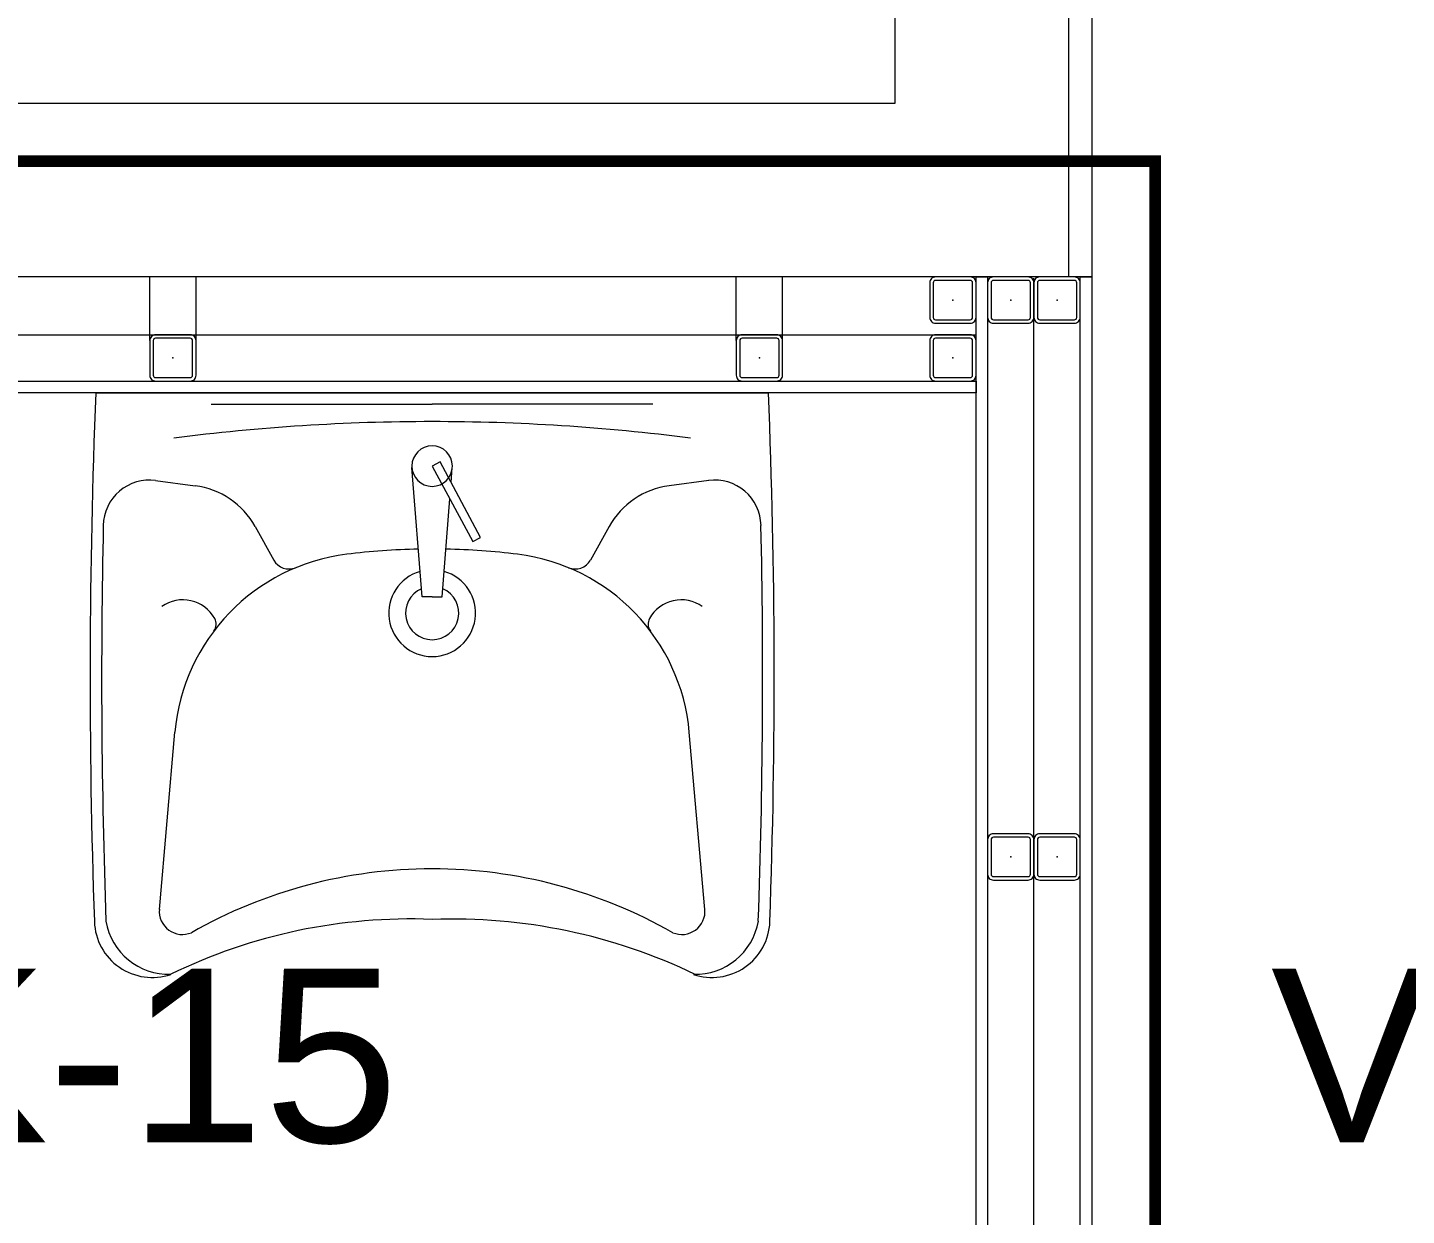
# Model space of a CAD drawing. Extents: x -1073 to 35213, y -1180 to 6950.
# Drawn here: x 3360.9 to 3480, y 3376.4 to 3479 of the extents above; entities that cross this region are included whole.
import ezdxf
from ezdxf.enums import TextEntityAlignment as Align

# ---------------------------------------------------------------- set-up
doc = ezdxf.new("R2010")
doc.units = 0
doc.header["$LTSCALE"] = 25
doc.linetypes.add('HIDDEN2', pattern=[4.7625, 3.175, -1.5875])
doc.layers.get('0').update_dxf_attribs({"color": 9, "lineweight": 9})
for name, color, linetype, lineweight in [('00', 9, 'Continuous', 9), ('05V', 9, 'Continuous', 9), ('06D', 9, 'Continuous', 9), ('10', 9, 'Continuous', 9), ('11', 9, 'Continuous', 9), ('14', 9, 'Continuous', 9), ('21', 9, 'Continuous', 9), ('21_MAHAL', 9, 'Continuous', 9), ('33', 9, 'BATTING', 9)]:
    doc.layers.add(name, color=color, linetype=linetype, lineweight=lineweight)
doc.styles.add('Arial', font='arial.ttf', dxfattribs={"height": 2.5})
doc.styles.add('MuuM_TEXT-STANDART', font='ARIALN.TTF')
doc.linetypes.add('BATTING', pattern='A,0.0001,-0.1,[134,ltypeshp.shx,S=0.1,R=0,X=-0.1,Y=0],-0.2,[134,ltypeshp.shx,S=0.1,R=180,X=0.1,Y=0],-0.1', length=0.4001)

# ---------------------------------------------------------------- blocks, each defined once
blk = doc.blocks.new('p-eng-wc-lavabo')
for p, q in [((0, 29.06), (0, -29.06)), ((-7.59, 23.9), (-8.04, 20.48)), ((-44.63, 23.57), (-29.33, 22.22)), ((-1, 19.08), (-1, 0)), ((-11.57, 15.29), (-14.46, 13.68)), ((-1, -19.08), (-1, 0)), ((-11.57, -15.29), (-14.46, -13.68)), ((-7.59, -23.9), (-8.04, -20.48)), ((-44.63, -23.57), (-29.33, -22.22))]:
    blk.add_line(p, q)
for points in [[(-17.63, 0), (-17.63, 0), (-17.63, 0.87), (-6.47, 1.74)], [(-17.63, 0), (-17.63, 0), (-17.63, -0.87), (-9.18, -1.53)], [(-6.34, 0), (-12.86, -3.52), (-12.51, -4.18), (-5.96, -0.69), (-6.34, 0)], [(-7.75, -1.64), (-6.47, -1.74)]]:
    blk.add_lwpolyline(points)
for centre, radius, start, end in [((-45.51, 24.19), 5, 92.0269, 198.8178), ((-24.5, -569.44), 599, 87.65586, 92.02688), ((-44.71, 22.74), 5.53, 99.7677, 181.6409), ((-24.5, -569.44), 598, 88.75082, 92.02688), ((-11.55, 24.42), 4, 352.4435, 88.7508), ((-44.8, 21.58), 2, 84.9533, 202.873), ((-21.03, 21.53), 3.14, 299.1861, 35.2964), ((-92.69, 1.88), 47.23, 357.7228, 25.9964), ((-30.83, 5.29), 17, 7.0647, 84.9533), ((-177.5, 0), 175, 0, 7.3317), ((-83.1, 0), 41.97, 0, 29.7109), ((-14.98, 21.4), 7, 299.1356, 352.4435), ((-19.99, 19.66), 1, 232.9974, 299.1861), ((-13.73, 12.37), 1.5, 119.1356, 202.4908), ((-73.5, 0), 60, 1.1366, 7.0647), ((-19.04, 0), 3.75, 16.0765, 180), ((-19.04, 0), 2.3, 23.5953, 180), ((-6.34, 0), 1.75, 0, 180), ((-83.1, 0), 41.97, 330.2891, 0), ((-19.04, 0), 3.75, 180, 343.9235), ((-19.04, 0), 2.3, 180, 336.4047), ((-6.34, 0), 1.75, 180, 0), ((-177.5, 0), 175, 352.6683, 0), ((-93.81, -1.79), 48.34, 334.314, 2.1164), ((-73.5, 0), 60, 352.9353, 358.8634), ((-30.83, -5.29), 17, 275.0467, 352.9353), ((-13.73, -12.37), 1.5, 157.5092, 240.8644), ((-14.98, -21.4), 7, 7.5565, 60.8644), ((-19.99, -19.66), 1, 60.8139, 127.0026), ((-21.03, -21.53), 3.14, 324.7036, 60.8139), ((-44.8, -21.58), 2, 157.127, 275.0467), ((-45.51, -24.19), 5, 161.1822, 267.9731), ((-44.71, -22.74), 5.53, 178.3591, 260.2323), ((-11.55, -24.42), 4, 271.2492, 7.5565), ((-24.5, 569.44), 598, 267.97312, 271.24918), ((-24.5, 569.44), 599, 267.97312, 272.34414)]:
    blk.add_arc(centre, radius, start, end)
blk = doc.blocks.new('Prf-40x40')
for points in [[(1.5, -2), (-1.5, -2, -0.414214), (-2, -1.5), (-2, 1.5, -0.414214), (-1.5, 2), (1.5, 2, -0.414214), (2, 1.5), (2, -1.5, -0.414214)], [(1.5, -1.7), (-1.5, -1.7, -0.414214), (-1.7, -1.5), (-1.7, 1.5, -0.414214), (-1.5, 1.7), (1.5, 1.7, -0.414214), (1.7, 1.5), (1.7, -1.5, -0.414214)]]:
    blk.add_lwpolyline(points, format="xyb", close=True)
blk.add_point((0, 0))
blk = doc.blocks.new('0_roomno2')
at = {"style": 'Arial'}
blk.add_attdef('ODANO', (0, 1.17), '', height=2, dxfattribs=at)
blk.add_attdef('MEKANADI', text='', height=2, dxfattribs=at).set_placement((0.35, -3), align=Align.BOTTOM_LEFT)
at = {"style": 'MuuM_TEXT-STANDART', "width": 0.6}
for tag, p in [('YER01', (10, -4.5)), ('TAVAN01', (13.75, -4.5)), ('DUVAR01', (17.5, -4.5)), ('YER02', (10, -6.75)), ('TAVAN02', (13.75, -6.75)), ('DUVAR02', (17.5, -6.75)), ('YER03', (10, -9)), ('TAVAN03', (13.75, -9)), ('DUVAR03', (17.5, -9))]:
    blk.add_attdef(tag, text='', height=1.5, dxfattribs=at).set_placement(p, align=Align.MIDDLE_CENTER)
for tag, p in [('M2', (0.35, -4.875)), ('TEMIZTAVANYUKSEKLIGI', (1.8, -8.608))]:
    blk.add_attdef(tag, text='', height=1.5, dxfattribs=at).set_placement(p, align=Align.MIDDLE_LEFT)

msp = doc.modelspace()

# ---------------------------------------------------------------- linework, layer by layer
at = {"layer": '00'}
for points in [[(2800.84, 3405), (2800.84, 3542.5), (2820.84, 3542.5), (2820.84, 3472.5), (3030.84, 3472.5), (3030.84, 3542.5), (3050.84, 3542.5), (3050.84, 3472.5), (3435.84, 3472.5), (3435.84, 3542.5), (3400.84, 3542.5), (3400.84, 3557.5), (3402.84, 3557.5), (3402.84, 3557.5), (3402.84, 3557.5), (3402.84, 3557.5), (3475.84, 3557.5), (3475.84, 3542.5)], [(3475.84, 3542.5), (3450.84, 3542.5), (3450.84, 3457.5), (2820.84, 3457.5), (2820.84, 3405)]]:
    msp.add_lwpolyline(points, dxfattribs=at)
at = {"layer": '06D'}
msp.add_line((3447.84, 3289.5), (3447.84, 3455.5), dxfattribs=at)
msp.add_lwpolyline([(3055.84, 3472.5), (3435.84, 3472.5), (3435.84, 3542.5), (3055.84, 3542.5)], close=True, dxfattribs=at)
for points in [[(3371.44, 3452), (3371.44, 3457.5)], [(3375.44, 3452), (3375.44, 3457.5)], [(3422.12, 3452), (3422.12, 3457.5)], [(3426.12, 3452), (3426.12, 3457.5)], [(3254.34, 3452.5), (3442.84, 3452.5)]]:
    msp.add_lwpolyline(points, dxfattribs=at)
at = {"layer": '11'}
for points in [[(3443.84, 3287.5), (3442.84, 3287.5), (3442.84, 3457.5), (3443.84, 3457.5)], [(3452.84, 3277.5), (3451.84, 3277.5), (3451.84, 3457.5), (3452.84, 3457.5)], [(3250.84, 3447.5), (3250.84, 3448.5), (3442.84, 3448.5), (3442.84, 3447.5)]]:
    msp.add_lwpolyline(points, close=True, dxfattribs=at)
at = {"layer": '14'}
for points in [[(3477.84, 3552.2), (3477.84, 3540.5), (3452.84, 3540.5), (3452.84, 3457.5), (3450.84, 3457.5)], [(3442.84, 3447.5), (3250.84, 3447.5)]]:
    msp.add_lwpolyline(points, dxfattribs=at)
at = {"layer": '21', "linetype": 'HIDDEN2', "ltscale": 0.1, "const_width": 1}
msp.add_lwpolyline([(3242.47, 3255.65), (3458.32, 3255.65), (3458.32, 3467.5), (3242.47, 3467.5)], close=True, dxfattribs=at)
at = {"layer": '33', "ltscale": 0.3}
msp.add_lwpolyline([(3447.84, 3287.5), (3447.84, 3457.4)], dxfattribs=at)

# ---------------------------------------------------------------- block references
at = {"layer": '05V', "rotation": 90}
msp.add_blockref('p-eng-wc-lavabo', (3395.84, 3447.5), dxfattribs=at)
at = {"layer": '10', "xscale": -1, "rotation": 270}
for p in [(3440.84, 3455.5), (3445.84, 3455.5), (3449.84, 3455.5), (3373.44, 3450.5), (3424.12, 3450.5), (3440.84, 3450.5), (3445.84, 3407.4), (3449.84, 3407.4)]:
    msp.add_blockref('Prf-40x40', p, dxfattribs=at)
at = {"layer": '21_MAHAL'}
ref = msp.add_blockref('0_roomno2', (3295.16, 3373.96), dxfattribs=dict(at, xscale=7.5, yscale=7.5, zscale=7.5))
ref.add_attrib('ODANO', 'VW-ZK-15', (3295.16, 3382.74), dxfattribs={"layer": '0', "height": 15, "style": 'Arial'})
ref = msp.add_blockref('0_roomno2', (3468.32, 3373.96), dxfattribs=dict(at, xscale=7.5, yscale=7.5, zscale=7.5))
ref.add_attrib('ODANO', 'VW-ZK-10', (3468.32, 3382.74), dxfattribs={"layer": '0', "height": 15, "style": 'Arial'})

doc.saveas('drawing.dxf')
